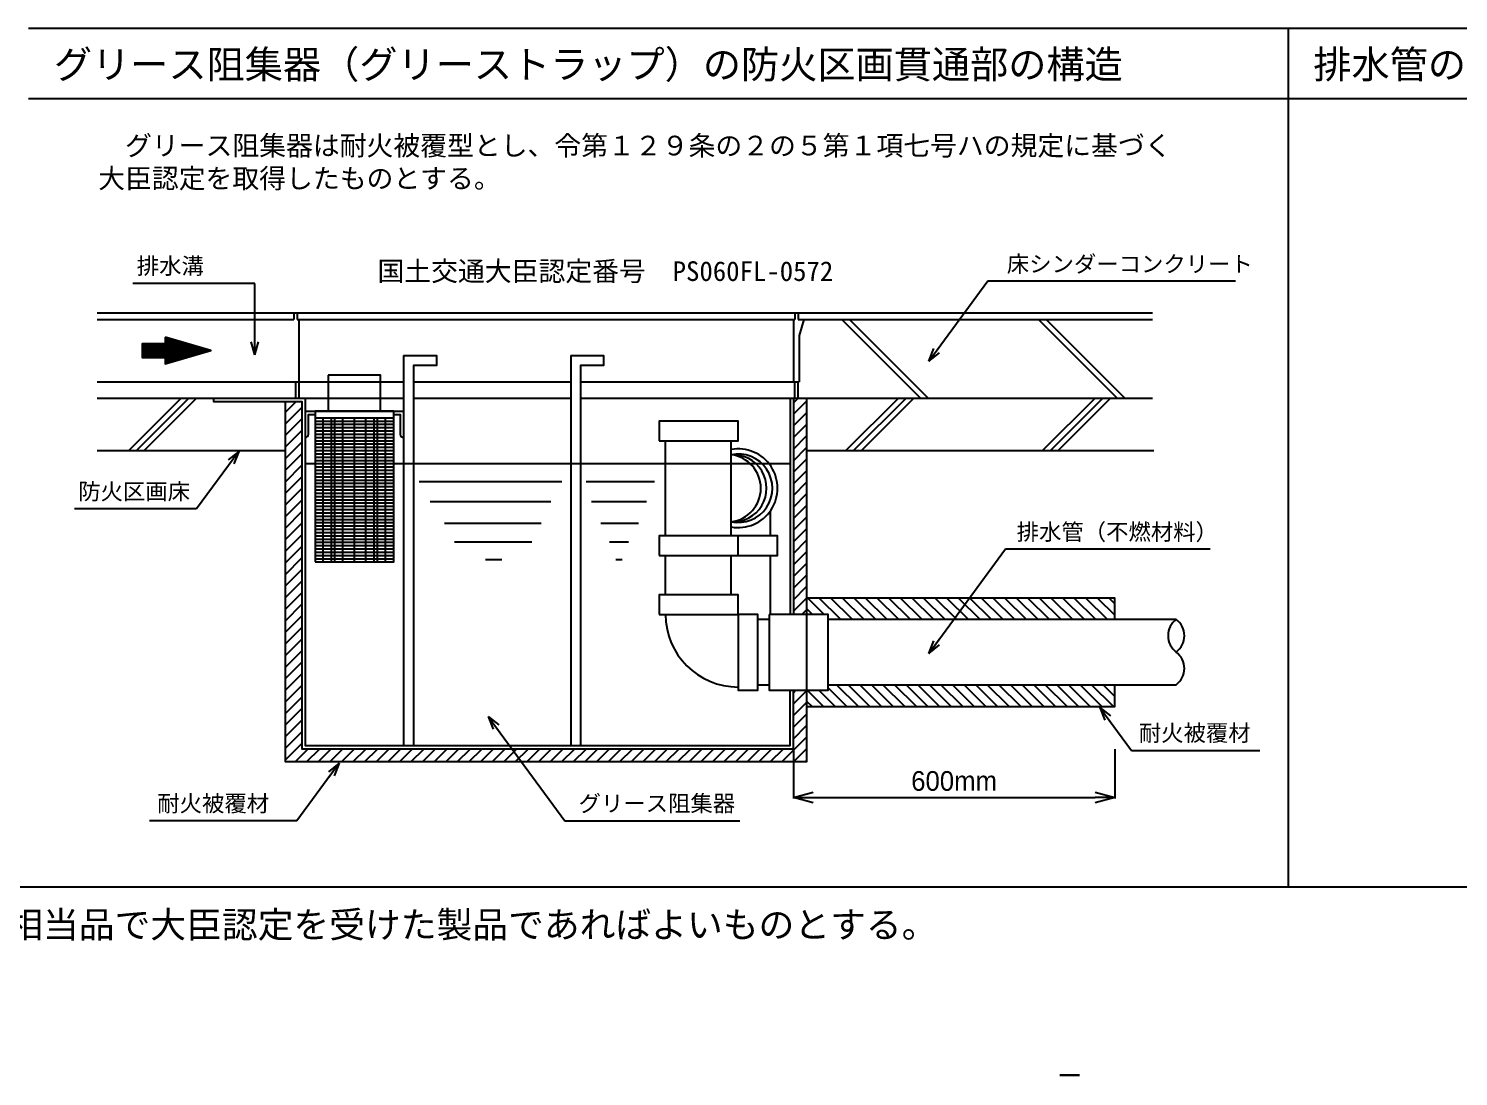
# Model space of a CAD drawing. Extents: x 443 to 1217, y -1921 to -677.
# Drawn here: x 826.8 to 1044.8, y -1908.9 to -1749 of the extents above; entities that cross this region are included whole.
import ezdxf
from ezdxf.enums import TextEntityAlignment as Align

# ---------------------------------------------------------------- set-up
doc = ezdxf.new("R2010")
doc.units = 0
doc.header["$MEASUREMENT"] = 0
doc.layers.get('0').update_dxf_attribs({"linetype": 'CONTINUOUS'})
doc.layers.get('Defpoints').update_dxf_attribs({"color": 21, "linetype": 'CONTINUOUS'})
for name, color, linetype in [('10', 7, 'CONTINUOUS'), ('25', 7, 'CONTINUOUS'), ('91引出線､表', 7, 'CONTINUOUS'), ('92設備記述', 3, 'CONTINUOUS'), ('フロー図', 2, 'CONTINUOUS'), ('枠内記述', 3, 'CONTINUOUS')]:
    doc.layers.add(name, color=color, linetype=linetype)
doc.styles.add('MSｺﾞｼｯｸ', font='MS Gothic.ttf')
doc.styles.get("Standard").update_dxf_attribs({"font": 'MS PGothic.ttf'})
doc.styles.add('ゴシック', font='MS Gothic.ttf', dxfattribs={"height": 4})
doc.styles.add('ｽﾀｲﾙ2', font='MS PGothic.ttf')
doc.dimstyles.get("Standard").update_dxf_attribs({"dimtxt": 15, "dimasz": 3, "dimexe": 0.18, "dimexo": 0.0625, "dimgap": 1, "dimtad": 1, "dimdec": 0, "dimzin": 0, "dimdsep": 46, "dimtxsty": 'Standard', "dimcen": 0.09, "dimadec": 0, "dimazin": 0, "dimtfac": 1, "dimtdec": 0, "dimtofl": 0, "dimtmove": 0, "dimatfit": 3, "dimfxl": 1, "dimtolj": 1, "dimtzin": 0, "dimarcsym": 0})
pattern_1 = [(45, (-443.0615, 0), (-0.8838835, 0.8838835), [])]
pattern_2 = [(135, (-443.0615, 0), (-0.8838835, -0.8838835), [])]

# ---------------------------------------------------------------- blocks, each defined once
blk = doc.blocks.new('_Open30')
at = {"color": 0, "linetype": 'ByBlock', "lineweight": -2}
for p, q in [((-1, 0.268), (0, 0)), ((0, 0), (-1, -0.268)), ((0, 0), (-1, 0))]:
    blk.add_line(p, q, dxfattribs=at)
blk = doc.blocks.new('*D14')
at = {"layer": 'Defpoints', "color": 0, "linetype": 'Continuous', "transparency": 16777216}
for p in [(943.42, -1858.9), (992.42, -1858.9), (992.42, -1866.33)]:
    blk.add_point(p, dxfattribs=at)
at = {"layer": 'フロー図', "color": 0, "linetype": 'Continuous', "lineweight": -2, "transparency": 16777216}
for p, q in [((943.42, -1858.96), (943.42, -1866.51)), ((992.42, -1858.96), (992.42, -1866.51)), ((946.42, -1866.33), (989.42, -1866.33))]:
    blk.add_line(p, q, dxfattribs=at)
at = {"layer": 'フロー図', "color": 0, "linetype": 'Continuous', "lineweight": -2, "transparency": 16777216, "xscale": 3, "yscale": 3, "zscale": 3, "rotation": 180}
blk.add_blockref('_Open30', (943.42, -1866.33), dxfattribs=at)
at = {"layer": 'フロー図', "color": 0, "linetype": 'Continuous', "lineweight": -2, "transparency": 16777216, "xscale": 3, "yscale": 3, "zscale": 3}
blk.add_blockref('_Open30', (992.42, -1866.33), dxfattribs=at)
at = {"layer": 'フロー図', "color": 0, "linetype": 'Continuous', "transparency": 16777216, "insert": (967.92, -1863.83), "char_height": 3, "attachment_point": 5}
blk.add_mtext('\\A1;600mm', dxfattribs=at)

msp = doc.modelspace()

# ---------------------------------------------------------------- hatches: boundary and pattern name
at = {"layer": 'フロー図', "linetype": 'Continuous'}
h = msp.add_hatch(dxfattribs=at)
h.set_pattern_fill('ANSI31', color=3)
h.set_pattern_definition([(45, (-4.07034, 0), (-0.088388348, 0.088388348), [])])
h.paths.add_polyline_path([(847.62, -1796.11), (847.62, -1797.12), (844.1, -1797.12), (844.1, -1799.18), (847.62, -1799.18), (847.62, -1800.18), (854.58, -1798.15)])
h = msp.add_hatch(dxfattribs=at)
h.set_pattern_fill('ANSI31', scale=10)
h.set_pattern_definition(pattern_1)
h.paths.add_polyline_path([(868.47, -1805.9), (865.97, -1805.9), (865.97, -1860.9), (945.42, -1860.9), (945.42, -1849.97), (943.42, -1849.97), (943.42, -1858.9), (868.47, -1858.9)])
h = msp.add_hatch(dxfattribs=at)
h.set_pattern_fill('ANSI31', scale=10)
h.set_pattern_definition(pattern_1)
h.paths.add_polyline_path([(945.42, -1805.4), (943.42, -1805.4), (943.42, -1838.4), (945.42, -1838.4)])
h = msp.add_hatch(dxfattribs=at)
h.set_pattern_fill('ANSI31', scale=10, angle=90)
h.set_pattern_definition(pattern_2)
h.paths.add_polyline_path([(945.42, -1835.9), (945.42, -1838.4), (948.7, -1838.4), (948.7, -1839.15), (992.42, -1839.15), (992.42, -1835.9)])
h = msp.add_hatch(dxfattribs=at)
h.set_pattern_fill('ANSI31', scale=10, angle=90)
h.set_pattern_definition(pattern_2)
h.paths.add_polyline_path([(992.42, -1852.47), (992.42, -1849.15), (948.7, -1849.15), (948.7, -1849.97), (945.42, -1849.97), (945.42, -1852.47)])

# ---------------------------------------------------------------- linework, layer by layer
at = {"color": 7, "linetype": 'Continuous'}
for p, q in [((861.29, -1787.9), (842.68, -1787.9)), ((861.29, -1798.8), (861.29, -1787.9)), ((964.06, -1799.77), (973.05, -1787.52)), ((973.05, -1787.52), (1010.81, -1787.52)), ((858.83, -1813.52), (852.38, -1822.31)), ((852.38, -1822.31), (833.77, -1822.31)), ((964.06, -1844.34), (975.76, -1828.41)), ((975.76, -1828.41), (1006.97, -1828.41)), ((990.15, -1852.61), (994.96, -1859.16)), ((896.88, -1853.97), (908.58, -1869.9)), ((994.96, -1859.16), (1014.55, -1859.16)), ((874.13, -1861.12), (867.67, -1869.9)), ((867.67, -1869.9), (845.24, -1869.9)), ((908.58, -1869.9), (935.23, -1869.9))]:
    msp.add_line(p, q, dxfattribs=at)
at = {"color": 8}
for p, q in [((950.79, -1793.4), (962.79, -1805.4)), ((951.97, -1793.4), (963.97, -1805.4)), ((980.79, -1793.4), (992.79, -1805.4)), ((981.97, -1793.4), (993.97, -1805.4)), ((842.06, -1813.4), (850.06, -1805.4)), ((843.24, -1813.4), (851.24, -1805.4)), ((844.41, -1813.4), (852.41, -1805.4)), ((951.42, -1813.4), (959.42, -1805.4)), ((952.6, -1813.4), (960.6, -1805.4)), ((953.78, -1813.4), (961.78, -1805.4)), ((981.42, -1813.4), (989.42, -1805.4)), ((982.6, -1813.4), (990.6, -1805.4)), ((983.78, -1813.4), (991.78, -1805.4))]:
    msp.add_line(p, q, dxfattribs=at)
at = {"color": 0}
for p, q in [((861.29, -1798.8), (861.29, -1796.14)), ((861.29, -1798.8), (860.75, -1796.8)), ((861.29, -1798.8), (861.82, -1796.8)), ((964.06, -1799.77), (965.64, -1797.62)), ((964.06, -1799.77), (964.81, -1797.84)), ((964.06, -1799.77), (965.68, -1798.47)), ((858.83, -1813.52), (857.22, -1814.81)), ((858.83, -1813.52), (857.25, -1815.67)), ((858.83, -1813.52), (858.08, -1815.45)), ((964.06, -1844.34), (965.64, -1842.2)), ((964.06, -1844.34), (964.81, -1842.42)), ((964.06, -1844.34), (965.68, -1843.05)), ((990.15, -1852.61), (991.77, -1853.9)), ((990.15, -1852.61), (990.9, -1854.54)), ((990.15, -1852.61), (991.73, -1854.76)), ((896.88, -1853.97), (898.49, -1855.26)), ((896.88, -1853.97), (897.63, -1855.9)), ((896.88, -1853.97), (898.46, -1856.12)), ((874.13, -1861.12), (872.51, -1862.41)), ((874.13, -1861.12), (872.55, -1863.26)), ((874.13, -1861.12), (873.38, -1863.04))]:
    msp.add_line(p, q, dxfattribs=at)
at = {"layer": '25', "color": 4}
for p, q in [((1210.9, -1749.02), (826.79, -1749.02)), ((1018.85, -1749.02), (1018.85, -1879.99)), ((826.79, -1759.69), (1210.9, -1759.69)), ((442.67, -1879.99), (1210.9, -1879.99))]:
    msp.add_line(p, q, dxfattribs=at)
at = {"layer": '91引出線､表', "color": 3, "lineweight": -3}
msp.add_lwpolyline([(847.62, -1796.11), (847.62, -1797.12), (844.1, -1797.12), (844.1, -1799.18), (847.62, -1799.18), (847.62, -1800.18), (854.58, -1798.15)], close=True, dxfattribs=at)
at = {"layer": 'フロー図', "color": 8, "linetype": 'Continuous'}
for points in [[(837.25, -1792.4), (998.19, -1792.4)], [(837.25, -1793.4), (867.25, -1793.4)], [(867.25, -1792.4), (867.25, -1793.4)], [(867.75, -1792.4), (867.75, -1793.4)], [(867.75, -1793.4), (943.64, -1793.4)], [(867.99, -1793.4), (867.99, -1805.4)], [(943.42, -1793.4), (943.42, -1802.9)], [(943.64, -1792.4), (943.64, -1793.4)], [(944.14, -1792.4), (944.14, -1793.4)], [(944.14, -1793.4), (998.19, -1793.4)], [(945, -1793.4), (944.27, -1795.84), (944.27, -1802.9)], [(883.97, -1798.9), (883.97, -1858.4)], [(883.97, -1798.9), (888.97, -1798.9), (888.97, -1800.4), (885.47, -1800.4), (885.47, -1858.4)], [(909.47, -1798.9), (909.47, -1858.4)], [(909.47, -1798.9), (914.47, -1798.9), (914.47, -1800.4), (910.97, -1800.4), (910.97, -1858.4)], [(837.25, -1802.9), (883.97, -1802.9)], [(867.49, -1802.9), (867.49, -1805.4)], [(885.47, -1802.9), (909.47, -1802.9)], [(910.97, -1802.9), (944.27, -1802.9)], [(943.59, -1802.9), (943.59, -1805.4)], [(944.09, -1802.9), (944.09, -1805.4)], [(837.25, -1805.4), (883.97, -1805.4)], [(868.97, -1805.4), (868.97, -1858.4), (942.92, -1858.4), (942.92, -1849.97)], [(868.97, -1807.4), (883.97, -1807.4)], [(885.47, -1805.4), (909.47, -1805.4)], [(910.97, -1805.4), (998.19, -1805.4)], [(942.92, -1805.4), (942.92, -1838.4)], [(870.47, -1808.9), (882.47, -1808.9)], [(870.47, -1809.4), (882.47, -1809.4)], [(871.72, -1830.4), (871.72, -1830.4), (871.72, -1808.4)], [(872.97, -1830.4), (872.97, -1830.4), (872.97, -1808.4)], [(873.47, -1830.4), (873.47, -1830.4), (873.47, -1808.4)], [(874.72, -1830.4), (874.72, -1830.4), (874.72, -1808.4)], [(876.47, -1830.4), (876.47, -1830.4), (876.47, -1808.4)], [(878.22, -1830.4), (878.22, -1830.4), (878.22, -1808.4)], [(879.47, -1830.4), (879.47, -1830.4), (879.47, -1808.4)], [(879.97, -1830.4), (879.97, -1830.4), (879.97, -1808.4)], [(881.22, -1830.4), (881.22, -1830.4), (881.22, -1808.4)], [(870.47, -1809.9), (882.47, -1809.9)], [(870.47, -1810.4), (882.47, -1810.4)], [(870.47, -1810.9), (882.47, -1810.9)], [(870.47, -1811.4), (882.47, -1811.4)], [(837.25, -1813.4), (865.97, -1813.4)], [(870.47, -1811.9), (882.47, -1811.9)], [(870.47, -1812.4), (882.47, -1812.4)], [(870.47, -1812.9), (882.47, -1812.9)], [(870.47, -1813.4), (882.47, -1813.4)], [(870.47, -1813.9), (882.47, -1813.9)], [(945.42, -1813.4), (998.36, -1813.4)], [(868.97, -1815.4), (942.92, -1815.4)], [(870.47, -1814.4), (882.47, -1814.4)], [(870.47, -1814.9), (882.47, -1814.9)], [(870.47, -1815.4), (882.47, -1815.4)], [(870.47, -1815.9), (882.47, -1815.9)], [(870.47, -1816.4), (882.47, -1816.4)], [(870.47, -1816.9), (882.47, -1816.9)], [(870.47, -1817.4), (882.47, -1817.4)], [(870.47, -1817.9), (882.47, -1817.9)], [(870.47, -1818.4), (882.47, -1818.4)], [(886.34, -1818.14), (908.09, -1818.14)], [(911.83, -1818.14), (922.24, -1818.14)], [(870.47, -1818.9), (882.47, -1818.9)], [(870.47, -1819.4), (882.47, -1819.4)], [(870.47, -1819.9), (882.47, -1819.9)], [(870.47, -1820.4), (882.47, -1820.4)], [(870.47, -1820.9), (882.47, -1820.9)], [(870.47, -1821.4), (882.47, -1821.4)], [(870.47, -1821.9), (882.47, -1821.9)], [(870.47, -1822.4), (882.47, -1822.4)], [(888, -1821.15), (906.4, -1821.15)], [(912.62, -1821.15), (920.99, -1821.15)], [(870.47, -1822.9), (882.47, -1822.9)], [(870.47, -1823.4), (882.47, -1823.4)], [(870.47, -1823.9), (882.47, -1823.9)], [(870.47, -1824.4), (882.47, -1824.4)], [(870.47, -1824.9), (882.47, -1824.9)], [(890.21, -1824.5), (904.93, -1824.5)], [(914.07, -1824.5), (919.8, -1824.5)], [(870.47, -1825.4), (882.47, -1825.4)], [(870.47, -1825.9), (882.47, -1825.9)], [(870.47, -1826.4), (882.47, -1826.4)], [(870.47, -1826.9), (882.47, -1826.9)], [(870.47, -1827.4), (882.47, -1827.4)], [(870.47, -1827.9), (882.47, -1827.9)], [(870.47, -1828.4), (882.47, -1828.4)], [(870.47, -1828.9), (882.47, -1828.9)], [(891.72, -1827.35), (903.55, -1827.35)], [(915.38, -1827.35), (918.28, -1827.35)], [(870.47, -1829.4), (882.47, -1829.4)], [(870.47, -1829.9), (882.47, -1829.9)], [(896.46, -1830.03), (898.95, -1830.03)], [(916.35, -1830.03), (917.3, -1830.03)]]:
    msp.add_lwpolyline(points, dxfattribs=at)
at = {"layer": 'フロー図', "linetype": 'Continuous'}
for points in [[(872.47, -1801.9), (872.47, -1807.4), (880.47, -1807.4), (880.47, -1801.9)], [(870.47, -1830.4), (882.47, -1830.4), (882.47, -1807.4), (870.47, -1807.4)], [(922.92, -1811.9), (935, -1811.9), (935, -1808.9), (922.92, -1808.9)], [(922.92, -1829.4), (935, -1829.4), (935, -1826.4), (922.92, -1826.4)], [(922.92, -1838.4), (935, -1838.4), (935, -1835.4), (922.92, -1835.4)], [(935, -1838.4), (935, -1849.97), (938, -1849.97), (938, -1838.4)], [(939.7, -1838.4), (939.7, -1849.97), (948.7, -1849.97), (948.7, -1838.4)]]:
    msp.add_lwpolyline(points, close=True, dxfattribs=at)
at = {"layer": 'フロー図', "color": 7, "linetype": 'Continuous'}
for points in [[(854.99, -1805.4), (854.99, -1805.9), (868.47, -1805.9), (868.47, -1858.9), (943.42, -1858.9), (943.42, -1849.97)], [(945.42, -1849.97), (945.42, -1860.9), (865.97, -1860.9), (865.97, -1805.9)], [(943.42, -1805.4), (943.42, -1838.4)], [(945.42, -1805.4), (945.42, -1838.4)], [(992.42, -1839.15), (992.42, -1835.9), (945.42, -1835.9)], [(945.42, -1852.47), (992.42, -1852.47), (992.42, -1849.15)]]:
    msp.add_lwpolyline(points, dxfattribs=at)
at = {"layer": 'フロー図', "color": 8, "linetype": 'Continuous'}
for points in [[(868.97, -1807.4), (868.97, -1811.4), (868.97, -1811.4, 0.414214), (869.47, -1810.9), (869.47, -1807.9), (870.47, -1807.9)], [(882.47, -1807.9), (883.47, -1807.9), (883.47, -1810.9, 0.414214), (883.97, -1811.4), (883.97, -1811.4)]]:
    msp.add_lwpolyline(points, format="xyb", dxfattribs=at)
at = {"layer": 'フロー図', "linetype": 'Continuous'}
for points in [[(870.47, -1808.4), (882.47, -1808.4)], [(934.96, -1829.4), (941, -1829.4), (941, -1826.4), (934.96, -1826.4)], [(945.42, -1838.4), (945.42, -1849.97)]]:
    msp.add_lwpolyline(points, dxfattribs=at)
at = {"layer": 'フロー図', "color": 3, "linetype": 'Continuous'}
for points in [[(923.92, -1826.4), (923.92, -1811.9)], [(933.92, -1826.4), (933.92, -1811.9)], [(939.92, -1826.4), (939.92, -1822.58)], [(923.92, -1835.4), (923.92, -1829.4)], [(933.92, -1835.4), (933.92, -1829.4)], [(939.92, -1838.4), (939.92, -1829.4)], [(938, -1839.15), (939.7, -1839.15)], [(948.7, -1839.15), (1001.78, -1839.15)], [(938, -1849.15), (939.7, -1849.15)], [(948.7, -1849.15), (1001.78, -1849.15)]]:
    msp.add_lwpolyline(points, dxfattribs=at)
at = {"layer": 'フロー図', "color": 7, "linetype": 'Continuous'}
for centre, radius, start, end in [((935, -1819.15), 6, 259.6595, 100.3405), ((935, -1819.15), 5.22, 258.1048, 101.8952), ((934.21, -1819.15), 5.12, 266.7123, 93.1413), ((933.3, -1819.15), 5.15, 276.9606, 82.8931)]:
    msp.add_arc(centre, radius, start, end, dxfattribs=at)
at = {"layer": 'フロー図', "color": 3, "linetype": 'Continuous'}
for centre, radius, start, end in [((935, -1838.4), 11.08, 180, 270), ((1003.66, -1841.65), 3.12, 126.8699, 233.1301), ((999.91, -1841.65), 3.12, 306.8699, 53.1301), ((999.91, -1846.65), 3.12, 306.8699, 53.1301)]:
    msp.add_arc(centre, radius, start, end, dxfattribs=at)

# ---------------------------------------------------------------- texts
at = {"layer": '10', "linetype": 'Continuous', "style": 'ｽﾀｲﾙ2'}
for tag, p in [('床シンダーコンクリート', (975.96, -1786.93)), ('排水溝', (843.28, -1787.23)), ('防火区画床', (834.36, -1821.64)), ('排水管（不燃材料）', (977.46, -1827.81)), ('耐火被覆材', (996.09, -1858.49)), ('耐火被覆材', (846.41, -1869.24)), ('グリース阻集器', (910.66, -1869.24))]:
    msp.add_attdef(tag, text='', height=2.5, dxfattribs=at).set_placement(p, align=Align.BOTTOM_LEFT)
at = {"layer": '25', "style": 'ｽﾀｲﾙ2'}
for s, height, p in [('グリース阻集器（グリーストラップ）の防火区画貫通部の構造', 4.268, (830.64, -1756.62)), ('排水管の勾配について', 4.268, (1022.7, -1756.62)), ('※本図の防火区画貫通処理部仕様・大臣認定番号はネグロス電工（配管貫通）及び下田エコテック（グリース阻集器）製品を対象として記載しているが、相当品で大臣認定を受けた製品であればよいものとする。', 4, (447.06, -1887.73))]:
    msp.add_text(s, height=height, dxfattribs=at).set_placement(p)
at = {"layer": '92設備記述', "color": 7, "style": 'MSｺﾞｼｯｸ'}
for s, p in [('\u3000グリース阻集器は耐火被覆型とし、令第１２９条の２の５第１項七号ハの規定に基づく', (837.4, -1768.37)), ('大臣認定を取得したものとする。', (837.4, -1773.37)), ('国土交通大臣認定番号\u3000PS060FL-0572', (879.99, -1787.53))]:
    msp.add_text(s, height=3, dxfattribs=at).set_placement(p)
at = {"layer": '枠内記述', "linetype": 'ByBlock', "lineweight": -2, "style": 'ゴシック'}
msp.add_text('ー', height=2.8, dxfattribs=at).set_placement((983.64, -1910.17))

# ---------------------------------------------------------------- dimensions: what is measured, and where the dimension line sits
at = {"layer": 'フロー図', "color": 7, "linetype": 'Continuous'}
dim = msp.add_linear_dim(base=(992.42, -1866.33), p1=(943.42, -1858.9), p2=(992.42, -1858.9), text='600mm', dimstyle='Standard', override={"dimtxt": 3, "dimblk1": 'Open30', "dimblk2": 'Open30', "dimsah": 1}, dxfattribs=at)
dim.commit()
dim.dimension.update_dxf_attribs({"geometry": '*D14', "text_midpoint": (967.92, -1863.83)})

doc.saveas('drawing.dxf')
